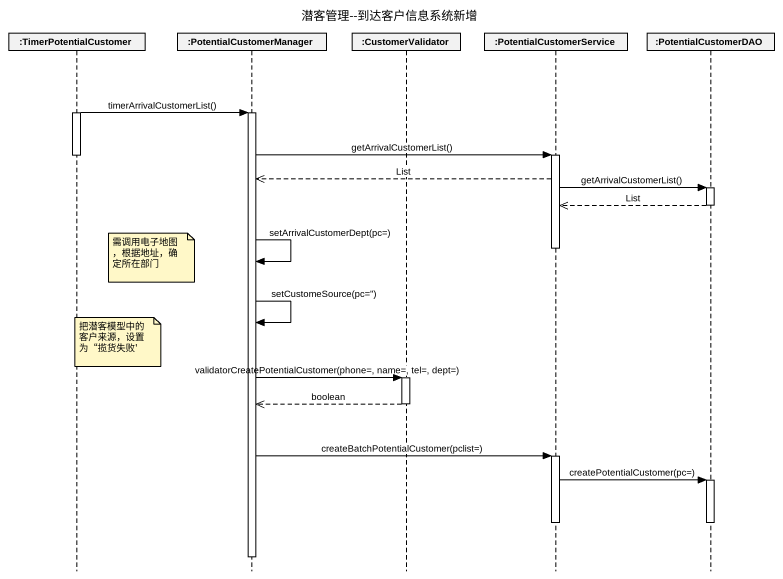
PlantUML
@startuml
title 潜客管理--到达客户信息系统新增
hide footbox
participant ":TimerPotentialCustomer" as TimerPotentialCustomer
participant ":PotentialCustomerManager" as PotentialCustomerManager
participant ":CustomerValidator" as CustomerValidator
participant ":PotentialCustomerService" as PotentialCustomerService
participant ":PotentialCustomerDAO" as PotentialCustomerDAO

activate TimerPotentialCustomer
TimerPotentialCustomer -> PotentialCustomerManager : timerArrivalCustomerList()
activate PotentialCustomerManager
PotentialCustomerManager -> PotentialCustomerService : getArrivalCustomerList()
activate PotentialCustomerService
deactivate TimerPotentialCustomer
PotentialCustomerService -->> PotentialCustomerManager : List
PotentialCustomerService -> PotentialCustomerDAO : getArrivalCustomerList()
activate PotentialCustomerDAO
PotentialCustomerDAO -->> PotentialCustomerService : List
deactivate PotentialCustomerDAO
deactivate PotentialCustomerService
note right of TimerPotentialCustomer : 需调用电子地图，根据地址，确定所在部门
PotentialCustomerManager -> PotentialCustomerManager : setArrivalCustomerDept(pc=)
PotentialCustomerManager -> PotentialCustomerManager : setCustomeSource(pc='')
note over TimerPotentialCustomer : 把潜客模型中的客户来源，设置为“揽货失败'
PotentialCustomerManager -> CustomerValidator : validatorCreatePotentialCustomer(phone=, name=, tel=, dept=)
activate CustomerValidator
CustomerValidator -->> PotentialCustomerManager : boolean
deactivate CustomerValidator
PotentialCustomerManager -> PotentialCustomerService : createBatchPotentialCustomer(pclist=)
activate PotentialCustomerService
PotentialCustomerService -> PotentialCustomerDAO : createPotentialCustomer(pc=)
activate PotentialCustomerDAO
deactivate PotentialCustomerService
deactivate PotentialCustomerDAO
deactivate PotentialCustomerManager
@enduml
